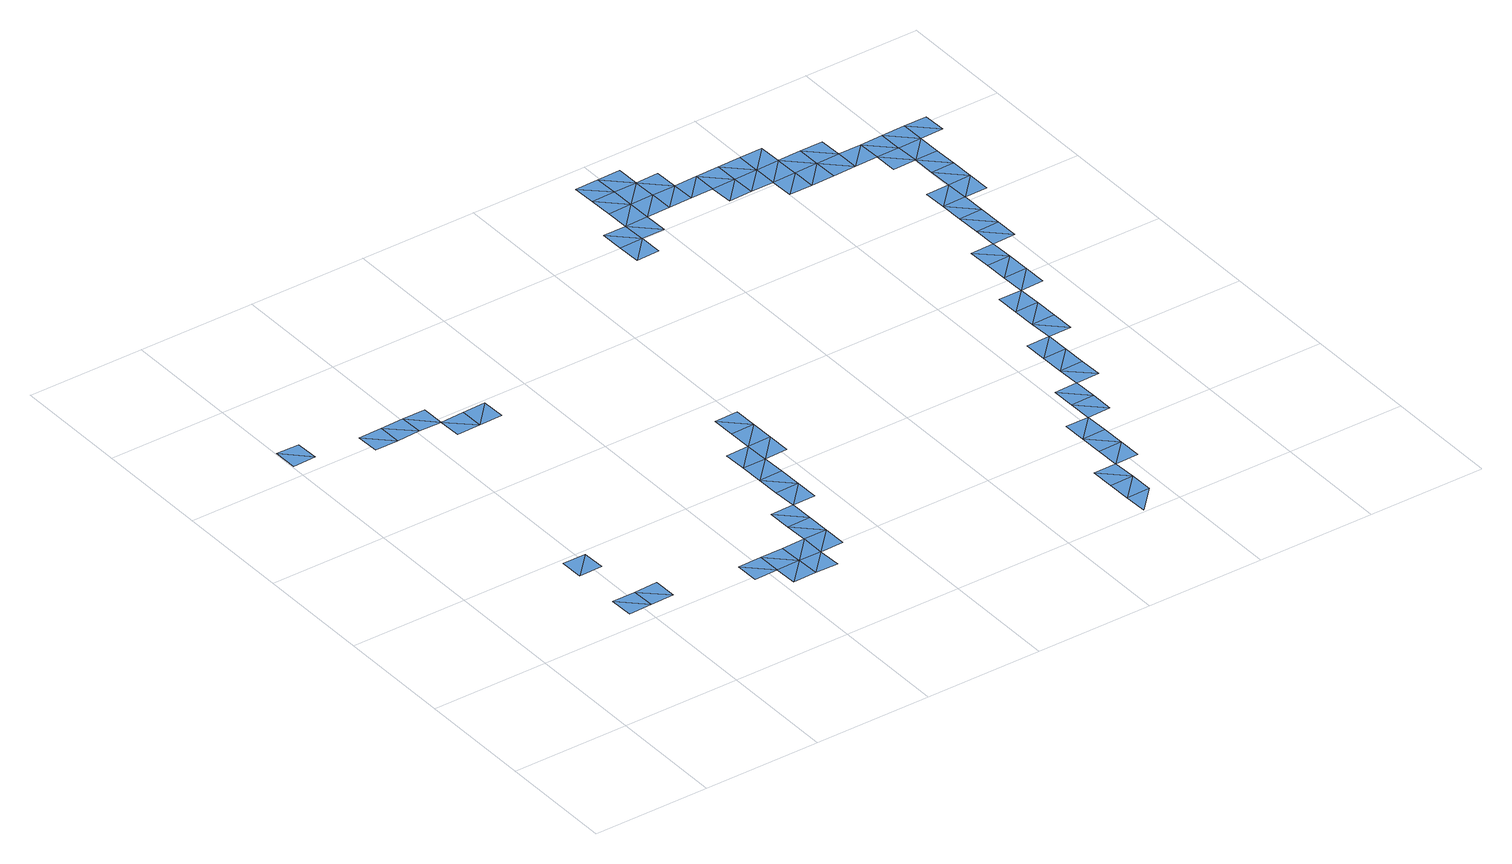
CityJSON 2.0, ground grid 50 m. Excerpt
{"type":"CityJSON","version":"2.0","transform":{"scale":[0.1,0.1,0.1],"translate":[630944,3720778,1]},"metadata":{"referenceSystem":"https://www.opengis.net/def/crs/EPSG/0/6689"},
"CityObjects":{
"waterbody1":{"type":"WaterBody","attributes":{"name":"福岡県津波浸水想定図","class":"1140","function":"2","WaterBodyTsunamiRiskAttribute.description":"1","WaterBodyTsunamiRiskAttribute.rank":"3"},"geometry":[{"type":"MultiSurface","lod":"1","boundaries":[[[0,1,2]],[[1,3,2]],[[1,4,3]],[[4,5,3]],[[6,7,8]],[[7,9,8]],[[9,7,10]],[[10,11,9]],[[12,13,14]],[[15,16,17]],[[12,18,13]],[[19,15,17]],[[19,17,20]],[[20,17,21]],[[22,23,24]],[[23,25,26]],[[24,27,22]],[[23,22,25]],[[28,29,30]],[[30,31,28]],[[32,33,34]],[[34,33,35]],[[36,34,37]],[[37,34,35]],[[37,35,38]],[[35,39,38]],[[40,41,42]],[[42,43,40]],[[43,44,40]],[[45,44,43]],[[46,45,47]],[[46,47,48]],[[48,49,46]],[[48,50,49]],[[51,52,53]],[[53,52,54]]]}]},
"waterbody2":{"type":"WaterBody","attributes":{"name":"福岡県津波浸水想定図","class":"1140","function":"2","WaterBodyTsunamiRiskAttribute.description":"1","WaterBodyTsunamiRiskAttribute.rank":"1"},"geometry":[{"type":"MultiSurface","lod":"1","boundaries":[[[55,56,57]],[[57,56,58]],[[59,60,61]],[[59,62,60]],[[10,15,11]],[[15,63,11]],[[64,13,18]],[[13,65,66]],[[64,65,13]],[[18,67,64]],[[68,69,70]],[[69,68,71]],[[71,72,73]],[[71,74,72]],[[23,75,76]],[[24,23,76]],[[77,78,79]],[[32,80,81]],[[81,82,32]],[[83,84,85]],[[82,86,32]],[[85,84,87]],[[32,34,80]],[[88,89,28]],[[90,91,92]],[[93,89,88]],[[92,91,94]],[[95,94,91]],[[95,96,94]],[[97,98,99]],[[38,100,95]],[[99,98,101]],[[95,100,102]],[[103,104,105]],[[103,105,106]],[[107,108,109]],[[44,110,111]],[[107,109,112]],[[113,108,114]],[[114,108,107]],[[110,44,115]],[[115,46,49]],[[115,49,116]],[[117,118,119]],[[49,120,116]],[[121,117,122]],[[120,123,116]],[[117,119,122]],[[122,124,121]],[[125,126,127]],[[126,128,127]],[[125,129,126]],[[126,130,128]],[[131,132,54]],[[131,133,132]],[[131,134,133]],[[133,134,135]]]}]},
"waterbody3":{"type":"WaterBody","attributes":{"name":"福岡県津波浸水想定図","class":"1140","function":"2","WaterBodyTsunamiRiskAttribute.description":"1","WaterBodyTsunamiRiskAttribute.rank":"2"},"geometry":[{"type":"MultiSurface","lod":"1","boundaries":[[[136,14,137]],[[137,14,138]],[[13,138,14]],[[13,66,138]],[[139,65,64]],[[70,65,139]],[[64,140,139]],[[70,139,68]],[[73,72,141]],[[24,76,141]],[[72,142,141]],[[141,142,24]],[[26,25,143]],[[143,25,144]],[[145,146,147]],[[147,77,145]],[[77,79,145]],[[145,84,146]],[[85,30,83]],[[85,31,30]],[[90,36,37]],[[37,91,90]],[[93,148,89]],[[93,97,148]],[[95,91,37]],[[95,37,38]],[[38,39,100]],[[99,149,150]],[[100,39,151]],[[104,152,150]],[[99,101,149]],[[150,149,104]],[[100,151,153]],[[151,41,153]],[[40,153,41]],[[103,154,155]],[[106,154,103]],[[153,40,156]],[[157,155,109]],[[155,154,109]],[[44,156,40]],[[156,44,111]],[[115,44,45]],[[114,158,113]],[[115,45,46]],[[158,114,118]],[[49,50,159]],[[159,120,49]],[[121,124,160]],[[160,127,161]],[[162,120,159]],[[160,124,125]],[[160,125,127]],[[162,159,53]],[[162,53,54]],[[130,52,128]],[[132,162,54]],[[52,131,54]],[[52,130,163]],[[52,163,131]]]}]}
},
"vertices":[
[435,572,10],[535,574,10],[433,672,10],[533,674,10],[635,576,12],[633,676,12],[308,1969,12],[408,1971,12],[306,2069,12],[406,2071,12],[508,1973,13],[506,2073,13],[1039,384,12],[1137,485,12],[1037,484,10],[608,1975,10],[610,1875,11],[710,1877,12],[1139,385,12],[708,1977,12],[808,1979,12],[810,1879,12],[1523,1193,9],[1423,1191,9],[1425,1091,9],[1521,1293,10],[1421,1291,10],[1525,1093,9],[2535,613,9],[2435,611,9],[2437,511,9],[2536,513,10],[1898,2500,11],[1998,2502,11],[1896,2600,11],[1996,2602,11],[1894,2700,11],[1994,2702,11],[2094,2704,11],[2096,2604,11],[2396,2610,11],[2296,2608,11],[2298,2508,11],[2398,2510,11],[2496,2612,11],[2498,2512,11],[2598,2514,11],[2500,2412,11],[2600,2414,11],[2698,2516,11],[2700,2416,11],[2902,2320,11],[3002,2322,11],[2900,2420,11],[3000,2422,11],
[6,2064,9],[106,2066,9],[4,2164,11],[104,2166,9],[429,872,14],[527,974,14],[427,972,14],[529,874,14],[606,2075,10],[1237,487,8],[1235,587,10],[1135,585,10],[1239,387,8],[1333,689,9],[1231,787,9],[1233,687,9],[1331,789,9],[1429,891,9],[1329,889,9],[1431,791,9],[1323,1189,9],[1325,1089,9],[2344,109,9],[2346,9,9],[2444,111,9],[1796,2598,11],[1798,2498,11],[1800,2398,11],[2438,411,9],[2440,311,9],[2538,413,9],[1900,2400,11],[2540,313,9],[2634,614,9],[2533,712,10],[1892,2800,11],[1992,2802,11],[1890,2900,11],[2633,714,9],[1990,2902,11],[2092,2804,11],[2090,2904,11],[2631,814,10],[2731,816,10],[2629,914,10],[2194,2706,11],[2729,916,10],[2192,2806,11],[2723,1216,10],[2725,1116,10],[2825,1118,10],[2823,1218,10],[2917,1520,10],[2817,1518,10],[2819,1418,10],[2594,2714,11],[2494,2712,11],[2919,1420,10],[2815,1618,10],[2915,1620,10],[2596,2614,11],[2696,2616,11],[2911,1820,11],[2913,1720,10],[3013,1722,10],[2798,2518,11],[2909,1920,11],[3011,1822,11],[2796,2618,11],[3009,1922,11],[3007,2022,11],[3105,2124,11],[3005,2122,11],[3003,2222,11],[3107,2024,11],[3103,2224,11],[3100,2424,11],[2998,2522,11],[3098,2523,11],[3200,2425,11],[3198,2525,11],
[937,482,10],[935,582,10],[1035,584,10],[1335,589,8],[1337,489,8],[1327,989,9],[1427,991,9],[1419,1391,10],[1519,1393,10],[2442,211,9],[2340,309,9],[2342,209,9],[2531,812,10],[2727,1016,10],[2627,1014,10],[2196,2606,11],[2625,1114,10],[2294,2708,11],[2821,1318,10],[2721,1316,10],[2394,2710,11],[2719,1416,10],[2813,1718,10],[2800,2418,11],[2907,2020,11],[2905,2120,11],[2898,2520,11],[3101,2324,11]
]}
